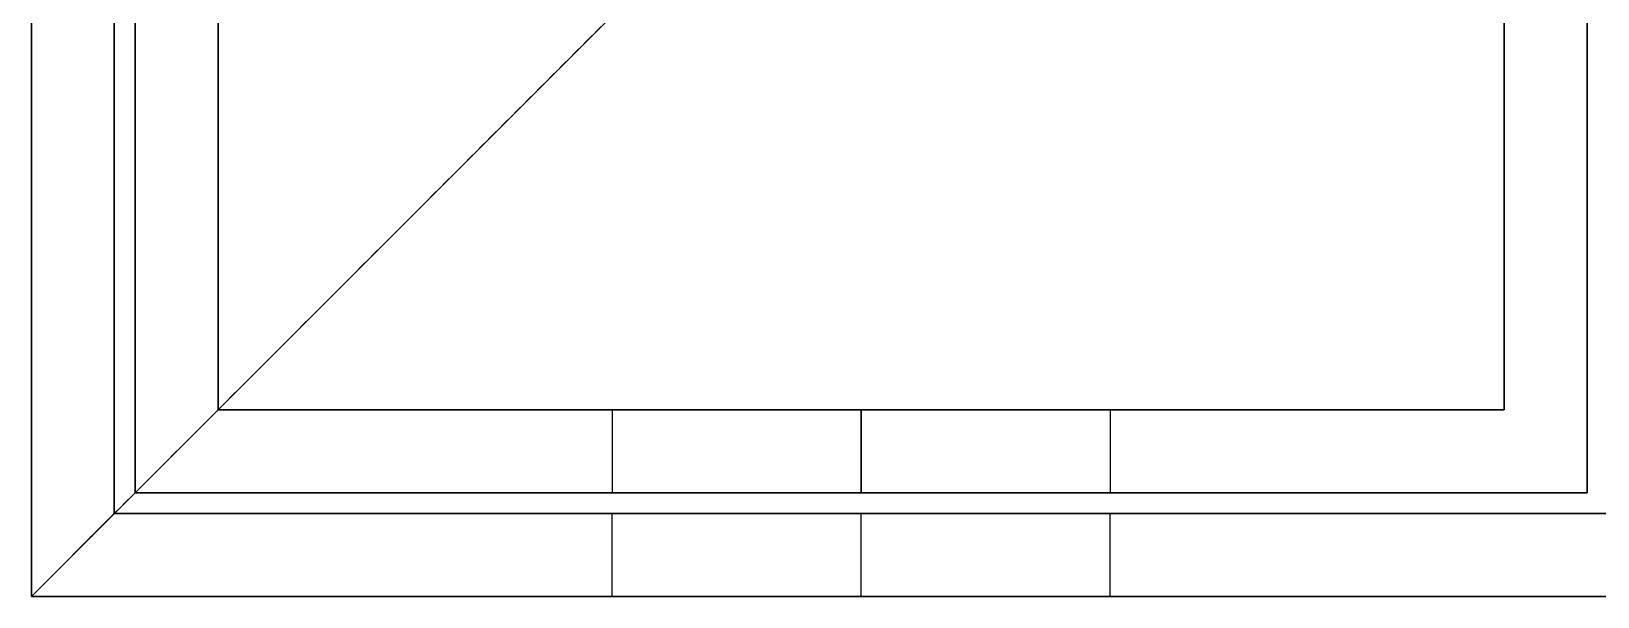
# Model space of a CAD drawing. Header units: millimetres. Extents: x -6529 to 809, y -8611 to 207.
# Drawn here: x -506.97 to -469.22, y -1108.63 to -1095.01 of the extents above; entities that cross this region are included whole.
import ezdxf

# ---------------------------------------------------------------- set-up
doc = ezdxf.new("R2010")
doc.units = ezdxf.units.MM
doc.header["$MEASUREMENT"] = 0
doc.layers.add('staal', color=5, linetype='Continuous', true_color=0x0000ff)

msp = doc.modelspace()

# ---------------------------------------------------------------- linework, layer by layer
at = {"layer": 'staal'}
for p, q in [((-506.974, -1108.633), (-466.974, -1068.633)), ((-506.974, -1108.633), (-466.974, -1068.633)), ((-466.974, -1068.633), (-506.974, -1108.633, 40)), ((-506.974, -1108.633, 676), (-466.974, -1068.633, 676)), ((-492.974, -1104.133, 95.5), (-492.974, -1106.133, 95.5)), ((-492.974, -1104.133, 170.5), (-492.974, -1106.133, 170.5)), ((-492.974, -1104.133, 545.5), (-492.974, -1106.133, 545.5)), ((-492.974, -1104.133, 620.5), (-492.974, -1106.133, 620.5)), ((-492.974, -1104.133, 846.5), (-492.974, -1106.133, 846.5)), ((-492.974, -1104.133, 771.5), (-492.974, -1106.133, 771.5)), ((-486.974, -1106.133, 40), (-486.974, -1104.133, 40)), ((-486.974, -1106.133, 208), (-486.974, -1104.133, 208)), ((-486.974, -1104.133, 101.5), (-486.974, -1106.133, 101.5)), ((-486.974, -1104.133, 89.5), (-486.974, -1106.133, 89.5)), ((-486.974, -1104.133, 176.5), (-486.974, -1106.133, 176.5)), ((-486.974, -1104.133, 164.5), (-486.974, -1106.133, 164.5)), ((-486.974, -1106.133, 676), (-486.974, -1104.133, 676)), ((-486.974, -1106.133, 508), (-486.974, -1104.133, 508)), ((-486.974, -1104.133, 539.5), (-486.974, -1106.133, 539.5)), ((-486.974, -1104.133, 551.5), (-486.974, -1106.133, 551.5)), ((-486.974, -1104.133, 614.5), (-486.974, -1106.133, 614.5)), ((-486.974, -1104.133, 626.5), (-486.974, -1106.133, 626.5)), ((-486.974, -1106.133, 716), (-486.974, -1104.133, 716)), ((-486.974, -1106.133, 884), (-486.974, -1104.133, 884)), ((-486.974, -1104.133, 852.5), (-486.974, -1106.133, 852.5)), ((-486.974, -1104.133, 840.5), (-486.974, -1106.133, 840.5)), ((-486.974, -1104.133, 777.5), (-486.974, -1106.133, 777.5)), ((-486.974, -1104.133, 765.5), (-486.974, -1106.133, 765.5)), ((-480.974, -1104.133, 95.5), (-480.974, -1106.133, 95.5)), ((-480.974, -1104.133, 170.5), (-480.974, -1106.133, 170.5)), ((-480.974, -1104.133, 545.5), (-480.974, -1106.133, 545.5)), ((-480.974, -1104.133, 620.5), (-480.974, -1106.133, 620.5)), ((-480.974, -1104.133, 846.5), (-480.974, -1106.133, 846.5)), ((-480.974, -1104.133, 771.5), (-480.974, -1106.133, 771.5)), ((-504.974, -1106.633, 25), (-506.974, -1108.633, 25)), ((-504.974, -1106.633, 25), (-506.974, -1108.633, 25)), ((-504.974, -1106.633, 701), (-506.974, -1108.633, 701)), ((-492.974, -1108.633, 545.5), (-492.974, -1106.633, 545.5)), ((-492.974, -1108.633, 620.5), (-492.974, -1106.633, 620.5)), ((-492.974, -1108.633, 395.5), (-492.974, -1106.633, 395.5)), ((-492.974, -1108.633, 470.5), (-492.974, -1106.633, 470.5)), ((-492.974, -1108.633, 245.5), (-492.974, -1106.633, 245.5)), ((-492.974, -1108.633, 320.5), (-492.974, -1106.633, 320.5)), ((-492.974, -1108.633, 170.5), (-492.974, -1106.633, 170.5)), ((-492.974, -1108.633, 95.5), (-492.974, -1106.633, 95.5)), ((-486.974, -1108.633, 40), (-486.974, -1106.633, 40)), ((-486.974, -1108.633, 551.5), (-486.974, -1106.633, 551.5)), ((-486.974, -1108.633, 539.5), (-486.974, -1106.633, 539.5)), ((-486.974, -1108.633, 626.5), (-486.974, -1106.633, 626.5)), ((-486.974, -1108.633, 614.5), (-486.974, -1106.633, 614.5)), ((-486.974, -1108.633, 401.5), (-486.974, -1106.633, 401.5)), ((-486.974, -1108.633, 389.5), (-486.974, -1106.633, 389.5)), ((-486.974, -1108.633, 476.5), (-486.974, -1106.633, 476.5)), ((-486.974, -1108.633, 464.5), (-486.974, -1106.633, 464.5)), ((-486.974, -1108.633, 251.5), (-486.974, -1106.633, 251.5)), ((-486.974, -1108.633, 239.5), (-486.974, -1106.633, 239.5)), ((-486.974, -1108.633, 326.5), (-486.974, -1106.633, 326.5)), ((-486.974, -1108.633, 314.5), (-486.974, -1106.633, 314.5)), ((-486.974, -1108.633, 176.5), (-486.974, -1106.633, 176.5)), ((-486.974, -1108.633, 164.5), (-486.974, -1106.633, 164.5)), ((-486.974, -1108.633, 101.5), (-486.974, -1106.633, 101.5)), ((-486.974, -1108.633, 89.5), (-486.974, -1106.633, 89.5)), ((-480.974, -1108.633, 545.5), (-480.974, -1106.633, 545.5)), ((-480.974, -1108.633, 620.5), (-480.974, -1106.633, 620.5)), ((-480.974, -1108.633, 395.5), (-480.974, -1106.633, 395.5)), ((-480.974, -1108.633, 470.5), (-480.974, -1106.633, 470.5)), ((-480.974, -1108.633, 245.5), (-480.974, -1106.633, 245.5)), ((-480.974, -1108.633, 320.5), (-480.974, -1106.633, 320.5)), ((-480.974, -1108.633, 170.5), (-480.974, -1106.633, 170.5)), ((-480.974, -1108.633, 95.5), (-480.974, -1106.633, 95.5))]:
    msp.add_line(p, q, dxfattribs=at)
msp.add_lwpolyline([(-506.974, 207.367), (809.026, 207.367), (809.026, -1108.633), (-506.974, -1108.633)], close=True, dxfattribs=at)
for points in [[(-506.974, 207.367), (-506.974, -450.633), (-506.974, -1108.633)], [(-506.974, 207.367, 40), (-506.974, -450.633, 40), (-506.974, -1108.633, 40)], [(-506.974, 207.367, 676), (-506.974, -450.633, 676), (-506.974, -1108.633, 676)], [(-506.974, 207.367, 716), (-506.974, -450.633, 716), (-506.974, -1108.633, 716)], [(-504.974, 205.367, 38), (-504.974, -450.633, 38), (-504.974, -1106.633, 38)], [(-504.974, 205.367, 2), (-504.974, -450.633, 2), (-504.974, -1106.633, 2)], [(-504.974, 205.367, 714), (-504.974, -450.633, 714), (-504.974, -1106.633, 714)], [(-504.974, 205.367, 678), (-504.974, -450.633, 678), (-504.974, -1106.633, 678)], [(-506.974, -1019.133, 20), (-506.974, -1063.883, 20), (-506.974, -1108.633, 20)], [(-506.974, -1019.133, 696), (-506.974, -1063.883, 696), (-506.974, -1108.633, 696)], [(-504.974, -1019.133, 20), (-504.974, -1062.883, 20), (-504.974, -1106.633, 20)], [(-504.974, -1019.133, 696), (-504.974, -1062.883, 696), (-504.974, -1106.633, 696)], [(-506.974, -1108.633, 40), (-486.974, -1088.633, 40), (-466.974, -1068.633, 40)], [(-506.974, -1108.633, 40), (-486.974, -1088.633, 40), (-466.974, -1068.633, 40)], [(-506.974, -1108.633, 676), (-486.974, -1088.633, 676), (-466.974, -1068.633, 676)], [(-466.974, -1068.633, 716), (-486.974, -1088.633, 716), (-506.974, -1108.633, 716)], [(-506.974, -1108.633, 716), (-486.974, -1088.633, 716), (-466.974, -1068.633, 716)], [(-506.974, -1068.633, 40), (-506.974, -1088.633, 40), (-506.974, -1108.633, 40)], [(-506.974, -1068.633, 676), (-506.974, -1088.633, 676), (-506.974, -1108.633, 676)], [(-506.974, -1068.633, 658), (-506.974, -1088.633, 658), (-506.974, -1108.633, 658)], [(-468.974, -1070.633, 38), (-486.974, -1088.633, 38), (-504.974, -1106.633, 38)], [(-504.974, -1106.633, 2), (-486.974, -1088.633, 2), (-468.974, -1070.633, 2)], [(-468.974, -1070.633, 38), (-486.974, -1088.633, 38), (-504.974, -1106.633, 38)], [(-504.974, -1106.633, 2), (-486.974, -1088.633, 2), (-468.974, -1070.633, 2)], [(-504.974, -1106.633, 714), (-486.974, -1088.633, 714), (-468.974, -1070.633, 714)], [(-468.974, -1070.633, 678), (-486.974, -1088.633, 678), (-504.974, -1106.633, 678)], [(-468.974, -1070.633, 714), (-486.974, -1088.633, 714), (-504.974, -1106.633, 714)], [(-504.974, -1106.633, 678), (-486.974, -1088.633, 678), (-468.974, -1070.633, 678)], [(-504.974, -1106.633, 40), (-504.974, -1088.633, 40), (-504.974, -1070.633, 40)], [(-504.974, -1106.633, 676), (-504.974, -1088.633, 676), (-504.974, -1070.633, 676)], [(-504.974, -1106.633, 658), (-504.974, -1088.633, 658), (-504.974, -1070.633, 658)], [(-504.474, -1071.133, 40), (-504.474, -1088.633, 40), (-504.474, -1106.133, 40)], [(-504.474, -1071.133, 208), (-504.474, -1088.633, 208), (-504.474, -1106.133, 208)], [(-504.474, -1071.133, 124), (-504.474, -1088.633, 124), (-504.474, -1106.133, 124)], [(-504.474, -1106.133, 676), (-504.474, -1088.633, 676), (-504.474, -1071.133, 676)], [(-504.474, -1106.133, 508), (-504.474, -1088.633, 508), (-504.474, -1071.133, 508)], [(-504.474, -1106.133, 592), (-504.474, -1088.633, 592), (-504.474, -1071.133, 592)], [(-504.474, -1106.133, 716), (-504.474, -1088.633, 716), (-504.474, -1071.133, 716)], [(-504.474, -1106.133, 884), (-504.474, -1088.633, 884), (-504.474, -1071.133, 884)], [(-504.474, -1106.133, 800), (-504.474, -1088.633, 800), (-504.474, -1071.133, 800)], [(-469.474, -1106.133, 40), (-469.474, -1088.633, 40), (-469.474, -1071.133, 40)], [(-469.474, -1106.133, 208), (-469.474, -1088.633, 208), (-469.474, -1071.133, 208)], [(-469.474, -1106.133, 124), (-469.474, -1088.633, 124), (-469.474, -1071.133, 124)], [(-469.474, -1071.133, 676), (-469.474, -1088.633, 676), (-469.474, -1106.133, 676)], [(-469.474, -1071.133, 508), (-469.474, -1088.633, 508), (-469.474, -1106.133, 508)], [(-469.474, -1071.133, 592), (-469.474, -1088.633, 592), (-469.474, -1106.133, 592)], [(-469.474, -1071.133, 716), (-469.474, -1088.633, 716), (-469.474, -1106.133, 716)], [(-469.474, -1071.133, 884), (-469.474, -1088.633, 884), (-469.474, -1106.133, 884)], [(-469.474, -1071.133, 800), (-469.474, -1088.633, 800), (-469.474, -1106.133, 800)], [(-502.474, -1104.133, 40), (-502.474, -1088.633, 40), (-502.474, -1073.133, 40)], [(-502.474, -1104.133, 208), (-502.474, -1088.633, 208), (-502.474, -1073.133, 208)], [(-502.474, -1104.133, 124), (-502.474, -1088.633, 124), (-502.474, -1073.133, 124)], [(-502.474, -1073.133, 676), (-502.474, -1088.633, 676), (-502.474, -1104.133, 676)], [(-502.474, -1073.133, 508), (-502.474, -1088.633, 508), (-502.474, -1104.133, 508)], [(-502.474, -1073.133, 592), (-502.474, -1088.633, 592), (-502.474, -1104.133, 592)], [(-502.474, -1073.133, 716), (-502.474, -1088.633, 716), (-502.474, -1104.133, 716)], [(-502.474, -1073.133, 884), (-502.474, -1088.633, 884), (-502.474, -1104.133, 884)], [(-502.474, -1073.133, 800), (-502.474, -1088.633, 800), (-502.474, -1104.133, 800)], [(-471.474, -1073.133, 40), (-471.474, -1088.633, 40), (-471.474, -1104.133, 40)], [(-471.474, -1073.133, 208), (-471.474, -1088.633, 208), (-471.474, -1104.133, 208)], [(-471.474, -1073.133, 124), (-471.474, -1088.633, 124), (-471.474, -1104.133, 124)], [(-471.474, -1104.133, 676), (-471.474, -1088.633, 676), (-471.474, -1073.133, 676)], [(-471.474, -1104.133, 508), (-471.474, -1088.633, 508), (-471.474, -1073.133, 508)], [(-471.474, -1104.133, 592), (-471.474, -1088.633, 592), (-471.474, -1073.133, 592)], [(-471.474, -1104.133, 716), (-471.474, -1088.633, 716), (-471.474, -1073.133, 716)], [(-471.474, -1104.133, 884), (-471.474, -1088.633, 884), (-471.474, -1073.133, 884)], [(-471.474, -1104.133, 800), (-471.474, -1088.633, 800), (-471.474, -1073.133, 800)], [(-502.474, -1104.133, 40), (-502.474, -1104.133, 124), (-502.474, -1104.133, 208)], [(-471.474, -1104.133, 40), (-486.974, -1104.133, 40), (-502.474, -1104.133, 40)], [(-471.474, -1104.133, 208), (-486.974, -1104.133, 208), (-502.474, -1104.133, 208)], [(-471.474, -1104.133, 124), (-486.974, -1104.133, 124), (-502.474, -1104.133, 124)], [(-502.474, -1104.133, 676), (-502.474, -1104.133, 592), (-502.474, -1104.133, 508)], [(-502.474, -1104.133, 676), (-486.974, -1104.133, 676), (-471.474, -1104.133, 676)], [(-502.474, -1104.133, 508), (-486.974, -1104.133, 508), (-471.474, -1104.133, 508)], [(-502.474, -1104.133, 592), (-486.974, -1104.133, 592), (-471.474, -1104.133, 592)], [(-502.474, -1104.133, 716), (-502.474, -1104.133, 800), (-502.474, -1104.133, 884)], [(-502.474, -1104.133, 716), (-486.974, -1104.133, 716), (-471.474, -1104.133, 716)], [(-502.474, -1104.133, 884), (-486.974, -1104.133, 884), (-471.474, -1104.133, 884)], [(-502.474, -1104.133, 800), (-486.974, -1104.133, 800), (-471.474, -1104.133, 800)], [(-486.974, -1104.133, 40), (-486.974, -1104.133, 64.75), (-486.974, -1104.133, 89.5)], [(-486.974, -1104.133, 101.5), (-486.974, -1104.133, 133), (-486.974, -1104.133, 164.5)], [(-486.974, -1104.133, 176.5), (-486.974, -1104.133, 192.25), (-486.974, -1104.133, 208)], [(-486.974, -1104.133, 676), (-486.974, -1104.133, 651.25), (-486.974, -1104.133, 626.5)], [(-486.974, -1104.133, 614.5), (-486.974, -1104.133, 583), (-486.974, -1104.133, 551.5)], [(-486.974, -1104.133, 539.5), (-486.974, -1104.133, 523.75), (-486.974, -1104.133, 508)], [(-486.974, -1104.133, 716), (-486.974, -1104.133, 740.75), (-486.974, -1104.133, 765.5)], [(-486.974, -1104.133, 777.5), (-486.974, -1104.133, 809), (-486.974, -1104.133, 840.5)], [(-486.974, -1104.133, 852.5), (-486.974, -1104.133, 868.25), (-486.974, -1104.133, 884)], [(-471.474, -1104.133, 40), (-471.474, -1104.133, 124), (-471.474, -1104.133, 208)], [(-471.474, -1104.133, 676), (-471.474, -1104.133, 592), (-471.474, -1104.133, 508)], [(-471.474, -1104.133, 716), (-471.474, -1104.133, 800), (-471.474, -1104.133, 884)], [(-504.474, -1106.133, 40), (-486.974, -1106.133, 40), (-469.474, -1106.133, 40)], [(-504.474, -1106.133, 208), (-486.974, -1106.133, 208), (-469.474, -1106.133, 208)], [(-504.474, -1106.133, 40), (-504.474, -1106.133, 124), (-504.474, -1106.133, 208)], [(-504.474, -1106.133, 124), (-486.974, -1106.133, 124), (-469.474, -1106.133, 124)], [(-469.474, -1106.133, 676), (-486.974, -1106.133, 676), (-504.474, -1106.133, 676)], [(-504.474, -1106.133, 676), (-504.474, -1106.133, 592), (-504.474, -1106.133, 508)], [(-469.474, -1106.133, 508), (-486.974, -1106.133, 508), (-504.474, -1106.133, 508)], [(-469.474, -1106.133, 592), (-486.974, -1106.133, 592), (-504.474, -1106.133, 592)], [(-469.474, -1106.133, 716), (-486.974, -1106.133, 716), (-504.474, -1106.133, 716)], [(-504.474, -1106.133, 716), (-504.474, -1106.133, 800), (-504.474, -1106.133, 884)], [(-469.474, -1106.133, 884), (-486.974, -1106.133, 884), (-504.474, -1106.133, 884)], [(-469.474, -1106.133, 800), (-486.974, -1106.133, 800), (-504.474, -1106.133, 800)], [(-486.974, -1106.133, 40), (-486.974, -1106.133, 64.75), (-486.974, -1106.133, 89.5)], [(-486.974, -1106.133, 101.5), (-486.974, -1106.133, 133), (-486.974, -1106.133, 164.5)], [(-486.974, -1106.133, 176.5), (-486.974, -1106.133, 192.25), (-486.974, -1106.133, 208)], [(-486.974, -1106.133, 676), (-486.974, -1106.133, 651.25), (-486.974, -1106.133, 626.5)], [(-486.974, -1106.133, 614.5), (-486.974, -1106.133, 583), (-486.974, -1106.133, 551.5)], [(-486.974, -1106.133, 539.5), (-486.974, -1106.133, 523.75), (-486.974, -1106.133, 508)], [(-486.974, -1106.133, 716), (-486.974, -1106.133, 740.75), (-486.974, -1106.133, 765.5)], [(-486.974, -1106.133, 777.5), (-486.974, -1106.133, 809), (-486.974, -1106.133, 840.5)], [(-486.974, -1106.133, 852.5), (-486.974, -1106.133, 868.25), (-486.974, -1106.133, 884)], [(-469.474, -1106.133, 40), (-469.474, -1106.133, 124), (-469.474, -1106.133, 208)], [(-469.474, -1106.133, 676), (-469.474, -1106.133, 592), (-469.474, -1106.133, 508)], [(-469.474, -1106.133, 716), (-469.474, -1106.133, 800), (-469.474, -1106.133, 884)], [(-506.974, -1108.633, 701), (-505.974, -1107.633, 701), (-504.974, -1106.633, 701)], [(-504.974, -1106.633, 38), (-504.974, -1106.633, 20), (-504.974, -1106.633, 2)], [(-504.974, -1106.633, 38), (-504.974, -1106.633, 20), (-504.974, -1106.633, 2)], [(807.026, -1106.633, 38), (151.026, -1106.633, 38), (-504.974, -1106.633, 38)], [(807.026, -1106.633, 2), (151.026, -1106.633, 2), (-504.974, -1106.633, 2)], [(-417.474, -1106.633, 20), (-461.224, -1106.633, 20), (-504.974, -1106.633, 20)], [(-504.974, -1106.633, 678), (-504.974, -1106.633, 696), (-504.974, -1106.633, 714)], [(-504.974, -1106.633, 714), (151.026, -1106.633, 714), (807.026, -1106.633, 714)], [(-504.974, -1106.633, 678), (151.026, -1106.633, 678), (807.026, -1106.633, 678)], [(-504.974, -1106.633, 696), (-461.224, -1106.633, 696), (-417.474, -1106.633, 696)], [(-504.974, -1106.633, 714), (-504.974, -1106.633, 696), (-504.974, -1106.633, 678)], [(-504.974, -1106.633, 40), (-504.974, -1106.633, 358), (-504.974, -1106.633, 676)], [(-468.974, -1106.633, 40), (-486.974, -1106.633, 40), (-504.974, -1106.633, 40)], [(-468.974, -1106.633, 676), (-486.974, -1106.633, 676), (-504.974, -1106.633, 676)], [(-468.974, -1106.633, 658), (-486.974, -1106.633, 658), (-504.974, -1106.633, 658)], [(-486.974, -1106.633, 40), (-486.974, -1106.633, 64.75), (-486.974, -1106.633, 89.5)], [(-486.974, -1106.633, 101.5), (-486.974, -1106.633, 133), (-486.974, -1106.633, 164.5)], [(-486.974, -1106.633, 176.5), (-486.974, -1106.633, 208), (-486.974, -1106.633, 239.5)], [(-486.974, -1106.633, 251.5), (-486.974, -1106.633, 283), (-486.974, -1106.633, 314.5)], [(-486.974, -1106.633, 326.5), (-486.974, -1106.633, 358), (-486.974, -1106.633, 389.5)], [(-486.974, -1106.633, 401.5), (-486.974, -1106.633, 433), (-486.974, -1106.633, 464.5)], [(-486.974, -1106.633, 476.5), (-486.974, -1106.633, 508), (-486.974, -1106.633, 539.5)], [(-486.974, -1106.633, 551.5), (-486.974, -1106.633, 583), (-486.974, -1106.633, 614.5)], [(-486.974, -1106.633, 626.5), (-486.974, -1106.633, 651.25), (-486.974, -1106.633, 676)], [(-506.974, -1108.633), (-506.974, -1108.633, 20), (-506.974, -1108.633, 40)], [(809.026, -1108.633), (151.026, -1108.633), (-506.974, -1108.633)], [(809.026, -1108.633, 40), (151.026, -1108.633, 40), (-506.974, -1108.633, 40)], [(-506.974, -1108.633), (-506.974, -1108.633, 20), (-506.974, -1108.633, 40)], [(-417.474, -1108.633, 20), (-462.224, -1108.633, 20), (-506.974, -1108.633, 20)], [(-506.974, -1108.633, 676), (151.026, -1108.633, 676), (809.026, -1108.633, 676)], [(-506.974, -1108.633, 716), (151.026, -1108.633, 716), (809.026, -1108.633, 716)], [(-506.974, -1108.633, 676), (-506.974, -1108.633, 696), (-506.974, -1108.633, 716)], [(-506.974, -1108.633, 696), (-462.224, -1108.633, 696), (-417.474, -1108.633, 696)], [(-506.974, -1108.633, 676), (-506.974, -1108.633, 696), (-506.974, -1108.633, 716)], [(-506.974, -1108.633, 40), (-486.974, -1108.633, 40), (-466.974, -1108.633, 40)], [(-506.974, -1108.633, 40), (-506.974, -1108.633, 358), (-506.974, -1108.633, 676)], [(-506.974, -1108.633, 676), (-486.974, -1108.633, 676), (-466.974, -1108.633, 676)], [(-506.974, -1108.633, 658), (-486.974, -1108.633, 658), (-466.974, -1108.633, 658)], [(-486.974, -1108.633, 40), (-486.974, -1108.633, 64.75), (-486.974, -1108.633, 89.5)], [(-486.974, -1108.633, 101.5), (-486.974, -1108.633, 133), (-486.974, -1108.633, 164.5)], [(-486.974, -1108.633, 176.5), (-486.974, -1108.633, 208), (-486.974, -1108.633, 239.5)], [(-486.974, -1108.633, 251.5), (-486.974, -1108.633, 283), (-486.974, -1108.633, 314.5)], [(-486.974, -1108.633, 326.5), (-486.974, -1108.633, 358), (-486.974, -1108.633, 389.5)], [(-486.974, -1108.633, 401.5), (-486.974, -1108.633, 433), (-486.974, -1108.633, 464.5)], [(-486.974, -1108.633, 476.5), (-486.974, -1108.633, 508), (-486.974, -1108.633, 539.5)], [(-486.974, -1108.633, 551.5), (-486.974, -1108.633, 583), (-486.974, -1108.633, 614.5)], [(-486.974, -1108.633, 626.5), (-486.974, -1108.633, 651.25), (-486.974, -1108.633, 676)]]:
    msp.add_open_spline(points, degree=2, dxfattribs=at)
for points, weights, knots in [([(-480.974, -1104.133, 95.5), (-480.974, -1104.133, 101.5), (-486.974, -1104.133, 101.5), (-492.974, -1104.133, 101.5), (-492.974, -1104.133, 95.5), (-492.974, -1104.133, 89.5), (-486.974, -1104.133, 89.5), (-480.974, -1104.133, 89.5), (-480.974, -1104.133, 95.5)], [1, 0.707106781187, 1, 0.707106781187, 1, 0.707106781187, 1, 0.707106781187, 1], [0, 0, 0, 7.853982, 7.853982, 15.707963, 15.707963, 23.561945, 23.561945, 31.415927, 31.415927, 31.415927]), ([(-480.974, -1104.133, 170.5), (-480.974, -1104.133, 176.5), (-486.974, -1104.133, 176.5), (-492.974, -1104.133, 176.5), (-492.974, -1104.133, 170.5), (-492.974, -1104.133, 164.5), (-486.974, -1104.133, 164.5), (-480.974, -1104.133, 164.5), (-480.974, -1104.133, 170.5)], [1, 0.707106781187, 1, 0.707106781187, 1, 0.707106781187, 1, 0.707106781187, 1], [0, 0, 0, 7.853982, 7.853982, 15.707963, 15.707963, 23.561945, 23.561945, 31.415927, 31.415927, 31.415927]), ([(-492.974, -1104.133, 545.5), (-492.974, -1104.133, 539.5), (-486.974, -1104.133, 539.5), (-480.974, -1104.133, 539.5), (-480.974, -1104.133, 545.5), (-480.974, -1104.133, 551.5), (-486.974, -1104.133, 551.5), (-492.974, -1104.133, 551.5), (-492.974, -1104.133, 545.5)], [1, 0.707106781187, 1, 0.707106781187, 1, 0.707106781187, 1, 0.707106781187, 1], [0, 0, 0, 7.853982, 7.853982, 15.707963, 15.707963, 23.561945, 23.561945, 31.415927, 31.415927, 31.415927]), ([(-492.974, -1104.133, 620.5), (-492.974, -1104.133, 614.5), (-486.974, -1104.133, 614.5), (-480.974, -1104.133, 614.5), (-480.974, -1104.133, 620.5), (-480.974, -1104.133, 626.5), (-486.974, -1104.133, 626.5), (-492.974, -1104.133, 626.5), (-492.974, -1104.133, 620.5)], [1, 0.707106781187, 1, 0.707106781187, 1, 0.707106781187, 1, 0.707106781187, 1], [0, 0, 0, 7.853982, 7.853982, 15.707963, 15.707963, 23.561945, 23.561945, 31.415927, 31.415927, 31.415927]), ([(-492.974, -1104.133, 846.5), (-492.974, -1104.133, 852.5), (-486.974, -1104.133, 852.5), (-480.974, -1104.133, 852.5), (-480.974, -1104.133, 846.5), (-480.974, -1104.133, 840.5), (-486.974, -1104.133, 840.5), (-492.974, -1104.133, 840.5), (-492.974, -1104.133, 846.5)], [1, 0.707106781187, 1, 0.707106781187, 1, 0.707106781187, 1, 0.707106781187, 1], [0, 0, 0, 7.853982, 7.853982, 15.707963, 15.707963, 23.561945, 23.561945, 31.415927, 31.415927, 31.415927]), ([(-492.974, -1104.133, 771.5), (-492.974, -1104.133, 777.5), (-486.974, -1104.133, 777.5), (-480.974, -1104.133, 777.5), (-480.974, -1104.133, 771.5), (-480.974, -1104.133, 765.5), (-486.974, -1104.133, 765.5), (-492.974, -1104.133, 765.5), (-492.974, -1104.133, 771.5)], [1, 0.707106781187, 1, 0.707106781187, 1, 0.707106781187, 1, 0.707106781187, 1], [0, 0, 0, 7.853982, 7.853982, 15.707963, 15.707963, 23.561945, 23.561945, 31.415927, 31.415927, 31.415927]), ([(-480.974, -1106.133, 95.5), (-480.974, -1106.133, 89.5), (-486.974, -1106.133, 89.5), (-492.974, -1106.133, 89.5), (-492.974, -1106.133, 95.5), (-492.974, -1106.133, 101.5), (-486.974, -1106.133, 101.5), (-480.974, -1106.133, 101.5), (-480.974, -1106.133, 95.5)], [1, 0.707106781187, 1, 0.707106781187, 1, 0.707106781187, 1, 0.707106781187, 1], [-31.415927, -31.415927, -31.415927, -23.561945, -23.561945, -15.707963, -15.707963, -7.853982, -7.853982, 0, 0, 0]), ([(-480.974, -1106.133, 170.5), (-480.974, -1106.133, 164.5), (-486.974, -1106.133, 164.5), (-492.974, -1106.133, 164.5), (-492.974, -1106.133, 170.5), (-492.974, -1106.133, 176.5), (-486.974, -1106.133, 176.5), (-480.974, -1106.133, 176.5), (-480.974, -1106.133, 170.5)], [1, 0.707106781187, 1, 0.707106781187, 1, 0.707106781187, 1, 0.707106781187, 1], [-31.415927, -31.415927, -31.415927, -23.561945, -23.561945, -15.707963, -15.707963, -7.853982, -7.853982, 0, 0, 0]), ([(-492.974, -1106.133, 545.5), (-492.974, -1106.133, 551.5), (-486.974, -1106.133, 551.5), (-480.974, -1106.133, 551.5), (-480.974, -1106.133, 545.5), (-480.974, -1106.133, 539.5), (-486.974, -1106.133, 539.5), (-492.974, -1106.133, 539.5), (-492.974, -1106.133, 545.5)], [1, 0.707106781187, 1, 0.707106781187, 1, 0.707106781187, 1, 0.707106781187, 1], [-31.415927, -31.415927, -31.415927, -23.561945, -23.561945, -15.707963, -15.707963, -7.853982, -7.853982, 0, 0, 0]), ([(-492.974, -1106.133, 620.5), (-492.974, -1106.133, 626.5), (-486.974, -1106.133, 626.5), (-480.974, -1106.133, 626.5), (-480.974, -1106.133, 620.5), (-480.974, -1106.133, 614.5), (-486.974, -1106.133, 614.5), (-492.974, -1106.133, 614.5), (-492.974, -1106.133, 620.5)], [1, 0.707106781187, 1, 0.707106781187, 1, 0.707106781187, 1, 0.707106781187, 1], [-31.415927, -31.415927, -31.415927, -23.561945, -23.561945, -15.707963, -15.707963, -7.853982, -7.853982, 0, 0, 0]), ([(-492.974, -1106.133, 846.5), (-492.974, -1106.133, 840.5), (-486.974, -1106.133, 840.5), (-480.974, -1106.133, 840.5), (-480.974, -1106.133, 846.5), (-480.974, -1106.133, 852.5), (-486.974, -1106.133, 852.5), (-492.974, -1106.133, 852.5), (-492.974, -1106.133, 846.5)], [1, 0.707106781187, 1, 0.707106781187, 1, 0.707106781187, 1, 0.707106781187, 1], [-31.415927, -31.415927, -31.415927, -23.561945, -23.561945, -15.707963, -15.707963, -7.853982, -7.853982, 0, 0, 0]), ([(-492.974, -1106.133, 771.5), (-492.974, -1106.133, 765.5), (-486.974, -1106.133, 765.5), (-480.974, -1106.133, 765.5), (-480.974, -1106.133, 771.5), (-480.974, -1106.133, 777.5), (-486.974, -1106.133, 777.5), (-492.974, -1106.133, 777.5), (-492.974, -1106.133, 771.5)], [1, 0.707106781187, 1, 0.707106781187, 1, 0.707106781187, 1, 0.707106781187, 1], [-31.415927, -31.415927, -31.415927, -23.561945, -23.561945, -15.707963, -15.707963, -7.853982, -7.853982, 0, 0, 0]), ([(-492.974, -1106.633, 545.5), (-492.974, -1106.633, 539.5), (-486.974, -1106.633, 539.5), (-480.974, -1106.633, 539.5), (-480.974, -1106.633, 545.5), (-480.974, -1106.633, 551.5), (-486.974, -1106.633, 551.5), (-492.974, -1106.633, 551.5), (-492.974, -1106.633, 545.5)], [1, 0.707106781187, 1, 0.707106781187, 1, 0.707106781187, 1, 0.707106781187, 1], [-31.415927, -31.415927, -31.415927, -23.561945, -23.561945, -15.707963, -15.707963, -7.853982, -7.853982, 0, 0, 0]), ([(-492.974, -1106.633, 620.5), (-492.974, -1106.633, 614.5), (-486.974, -1106.633, 614.5), (-480.974, -1106.633, 614.5), (-480.974, -1106.633, 620.5), (-480.974, -1106.633, 626.5), (-486.974, -1106.633, 626.5), (-492.974, -1106.633, 626.5), (-492.974, -1106.633, 620.5)], [1, 0.707106781187, 1, 0.707106781187, 1, 0.707106781187, 1, 0.707106781187, 1], [-31.415927, -31.415927, -31.415927, -23.561945, -23.561945, -15.707963, -15.707963, -7.853982, -7.853982, 0, 0, 0]), ([(-492.974, -1106.633, 395.5), (-492.974, -1106.633, 389.5), (-486.974, -1106.633, 389.5), (-480.974, -1106.633, 389.5), (-480.974, -1106.633, 395.5), (-480.974, -1106.633, 401.5), (-486.974, -1106.633, 401.5), (-492.974, -1106.633, 401.5), (-492.974, -1106.633, 395.5)], [1, 0.707106781187, 1, 0.707106781187, 1, 0.707106781187, 1, 0.707106781187, 1], [-31.415927, -31.415927, -31.415927, -23.561945, -23.561945, -15.707963, -15.707963, -7.853982, -7.853982, 0, 0, 0]), ([(-492.974, -1106.633, 470.5), (-492.974, -1106.633, 464.5), (-486.974, -1106.633, 464.5), (-480.974, -1106.633, 464.5), (-480.974, -1106.633, 470.5), (-480.974, -1106.633, 476.5), (-486.974, -1106.633, 476.5), (-492.974, -1106.633, 476.5), (-492.974, -1106.633, 470.5)], [1, 0.707106781187, 1, 0.707106781187, 1, 0.707106781187, 1, 0.707106781187, 1], [-31.415927, -31.415927, -31.415927, -23.561945, -23.561945, -15.707963, -15.707963, -7.853982, -7.853982, 0, 0, 0]), ([(-492.974, -1106.633, 245.5), (-492.974, -1106.633, 239.5), (-486.974, -1106.633, 239.5), (-480.974, -1106.633, 239.5), (-480.974, -1106.633, 245.5), (-480.974, -1106.633, 251.5), (-486.974, -1106.633, 251.5), (-492.974, -1106.633, 251.5), (-492.974, -1106.633, 245.5)], [1, 0.707106781187, 1, 0.707106781187, 1, 0.707106781187, 1, 0.707106781187, 1], [-31.415927, -31.415927, -31.415927, -23.561945, -23.561945, -15.707963, -15.707963, -7.853982, -7.853982, 0, 0, 0]), ([(-492.974, -1106.633, 320.5), (-492.974, -1106.633, 314.5), (-486.974, -1106.633, 314.5), (-480.974, -1106.633, 314.5), (-480.974, -1106.633, 320.5), (-480.974, -1106.633, 326.5), (-486.974, -1106.633, 326.5), (-492.974, -1106.633, 326.5), (-492.974, -1106.633, 320.5)], [1, 0.707106781187, 1, 0.707106781187, 1, 0.707106781187, 1, 0.707106781187, 1], [-31.415927, -31.415927, -31.415927, -23.561945, -23.561945, -15.707963, -15.707963, -7.853982, -7.853982, 0, 0, 0]), ([(-492.974, -1106.633, 170.5), (-492.974, -1106.633, 164.5), (-486.974, -1106.633, 164.5), (-480.974, -1106.633, 164.5), (-480.974, -1106.633, 170.5), (-480.974, -1106.633, 176.5), (-486.974, -1106.633, 176.5), (-492.974, -1106.633, 176.5), (-492.974, -1106.633, 170.5)], [1, 0.707106781187, 1, 0.707106781187, 1, 0.707106781187, 1, 0.707106781187, 1], [-31.415927, -31.415927, -31.415927, -23.561945, -23.561945, -15.707963, -15.707963, -7.853982, -7.853982, 0, 0, 0]), ([(-492.974, -1106.633, 95.5), (-492.974, -1106.633, 89.5), (-486.974, -1106.633, 89.5), (-480.974, -1106.633, 89.5), (-480.974, -1106.633, 95.5), (-480.974, -1106.633, 101.5), (-486.974, -1106.633, 101.5), (-492.974, -1106.633, 101.5), (-492.974, -1106.633, 95.5)], [1, 0.707106781187, 1, 0.707106781187, 1, 0.707106781187, 1, 0.707106781187, 1], [-31.415927, -31.415927, -31.415927, -23.561945, -23.561945, -15.707963, -15.707963, -7.853982, -7.853982, 0, 0, 0]), ([(-492.974, -1108.633, 545.5), (-492.974, -1108.633, 551.5), (-486.974, -1108.633, 551.5), (-480.974, -1108.633, 551.5), (-480.974, -1108.633, 545.5), (-480.974, -1108.633, 539.5), (-486.974, -1108.633, 539.5), (-492.974, -1108.633, 539.5), (-492.974, -1108.633, 545.5)], [1, 0.707106781187, 1, 0.707106781187, 1, 0.707106781187, 1, 0.707106781187, 1], [0, 0, 0, 7.853982, 7.853982, 15.707963, 15.707963, 23.561945, 23.561945, 31.415927, 31.415927, 31.415927]), ([(-492.974, -1108.633, 620.5), (-492.974, -1108.633, 626.5), (-486.974, -1108.633, 626.5), (-480.974, -1108.633, 626.5), (-480.974, -1108.633, 620.5), (-480.974, -1108.633, 614.5), (-486.974, -1108.633, 614.5), (-492.974, -1108.633, 614.5), (-492.974, -1108.633, 620.5)], [1, 0.707106781187, 1, 0.707106781187, 1, 0.707106781187, 1, 0.707106781187, 1], [0, 0, 0, 7.853982, 7.853982, 15.707963, 15.707963, 23.561945, 23.561945, 31.415927, 31.415927, 31.415927]), ([(-492.974, -1108.633, 395.5), (-492.974, -1108.633, 401.5), (-486.974, -1108.633, 401.5), (-480.974, -1108.633, 401.5), (-480.974, -1108.633, 395.5), (-480.974, -1108.633, 389.5), (-486.974, -1108.633, 389.5), (-492.974, -1108.633, 389.5), (-492.974, -1108.633, 395.5)], [0.999999860338, 0.707106851018, 1, 0.707106781187, 1, 0.707106781187, 1, 0.707106781187, 1], [0, 0, 0, 7.85398, 7.85398, 15.707962, 15.707962, 23.561944, 23.561944, 31.415927, 31.415927, 31.415927]), ([(-492.974, -1108.633, 470.5), (-492.974, -1108.633, 476.5), (-486.974, -1108.633, 476.5), (-480.974, -1108.633, 476.5), (-480.974, -1108.633, 470.5), (-480.974, -1108.633, 464.5), (-486.974, -1108.633, 464.5), (-492.974, -1108.633, 464.5), (-492.974, -1108.633, 470.5)], [1, 0.707106781187, 1, 0.707106781187, 1, 0.707106781187, 1, 0.707106781187, 1], [0, 0, 0, 7.853982, 7.853982, 15.707963, 15.707963, 23.561945, 23.561945, 31.415927, 31.415927, 31.415927]), ([(-492.974, -1108.633, 245.5), (-492.974, -1108.633, 251.5), (-486.974, -1108.633, 251.5), (-480.974, -1108.633, 251.5), (-480.974, -1108.633, 245.5), (-480.974, -1108.633, 239.5), (-486.974, -1108.633, 239.5), (-492.974, -1108.633, 239.5), (-492.974, -1108.633, 245.5)], [1, 0.707106781187, 1, 0.707106781187, 1, 0.707106781187, 1, 0.707106781187, 1], [0, 0, 0, 7.853982, 7.853982, 15.707963, 15.707963, 23.561945, 23.561945, 31.415927, 31.415927, 31.415927]), ([(-492.974, -1108.633, 320.5), (-492.974, -1108.633, 326.5), (-486.974, -1108.633, 326.5), (-480.974, -1108.633, 326.5), (-480.974, -1108.633, 320.5), (-480.974, -1108.633, 314.5), (-486.974, -1108.633, 314.5), (-492.974, -1108.633, 314.5), (-492.974, -1108.633, 320.5)], [1, 0.707106781187, 1, 0.707106781187, 1, 0.707106781187, 1, 0.707106781187, 1], [0, 0, 0, 7.853982, 7.853982, 15.707963, 15.707963, 23.561945, 23.561945, 31.415927, 31.415927, 31.415927]), ([(-492.974, -1108.633, 170.5), (-492.974, -1108.633, 176.5), (-486.974, -1108.633, 176.5), (-480.974, -1108.633, 176.5), (-480.974, -1108.633, 170.5), (-480.974, -1108.633, 164.5), (-486.974, -1108.633, 164.5), (-492.974, -1108.633, 164.5), (-492.974, -1108.633, 170.5)], [1, 0.707106781187, 1, 0.707106781187, 1, 0.707106781187, 1, 0.707106781187, 1], [0, 0, 0, 7.853982, 7.853982, 15.707963, 15.707963, 23.561945, 23.561945, 31.415927, 31.415927, 31.415927]), ([(-492.974, -1108.633, 95.5), (-492.974, -1108.633, 101.5), (-486.974, -1108.633, 101.5), (-480.974, -1108.633, 101.5), (-480.974, -1108.633, 95.5), (-480.974, -1108.633, 89.5), (-486.974, -1108.633, 89.5), (-492.974, -1108.633, 89.5), (-492.974, -1108.633, 95.5)], [1, 0.707106781187, 1, 0.707106781187, 1, 0.707106781187, 1, 0.707106781187, 1], [0, 0, 0, 7.853982, 7.853982, 15.707963, 15.707963, 23.561945, 23.561945, 31.415927, 31.415927, 31.415927]), ([(-480.974, -1108.633, 545.5), (-480.974, -1108.633, 539.5), (-486.974, -1108.633, 539.5), (-492.974, -1108.633, 539.5), (-492.974, -1108.633, 545.5)], [1, 0.707106781187, 1, 0.707106781187, 1], [15.707963, 15.707963, 15.707963, 23.561945, 23.561945, 31.415927, 31.415927, 31.415927]), ([(-480.974, -1108.633, 620.5), (-480.974, -1108.633, 614.5), (-486.974, -1108.633, 614.5), (-492.974, -1108.633, 614.5), (-492.974, -1108.633, 620.5)], [1, 0.707106781187, 1, 0.707106781187, 1], [15.707963, 15.707963, 15.707963, 23.561945, 23.561945, 31.415927, 31.415927, 31.415927]), ([(-480.974, -1108.633, 395.5), (-480.974, -1108.633, 389.5), (-486.974, -1108.633, 389.5), (-492.974, -1108.633, 389.5), (-492.974, -1108.633, 395.5)], [1, 0.707106781187, 1, 0.707106781187, 1], [15.707963, 15.707963, 15.707963, 23.561945, 23.561945, 31.415927, 31.415927, 31.415927]), ([(-480.974, -1108.633, 470.5), (-480.974, -1108.633, 464.5), (-486.974, -1108.633, 464.5), (-492.974, -1108.633, 464.5), (-492.974, -1108.633, 470.5)], [1, 0.707106781187, 1, 0.707106781187, 1], [15.707963, 15.707963, 15.707963, 23.561945, 23.561945, 31.415927, 31.415927, 31.415927]), ([(-480.974, -1108.633, 245.5), (-480.974, -1108.633, 239.5), (-486.974, -1108.633, 239.5), (-492.974, -1108.633, 239.5), (-492.974, -1108.633, 245.5)], [1, 0.707106781187, 1, 0.707106781187, 1], [15.707963, 15.707963, 15.707963, 23.561945, 23.561945, 31.415927, 31.415927, 31.415927]), ([(-480.974, -1108.633, 320.5), (-480.974, -1108.633, 314.5), (-486.974, -1108.633, 314.5), (-492.974, -1108.633, 314.5), (-492.974, -1108.633, 320.5)], [1, 0.707106781187, 1, 0.707106781187, 1], [15.707963, 15.707963, 15.707963, 23.561945, 23.561945, 31.415927, 31.415927, 31.415927]), ([(-480.974, -1108.633, 170.5), (-480.974, -1108.633, 164.5), (-486.974, -1108.633, 164.5), (-492.974, -1108.633, 164.5), (-492.974, -1108.633, 170.5)], [1, 0.707106781187, 1, 0.707106781187, 1], [15.707963, 15.707963, 15.707963, 23.561945, 23.561945, 31.415927, 31.415927, 31.415927]), ([(-480.974, -1108.633, 95.5), (-480.974, -1108.633, 89.5), (-486.974, -1108.633, 89.5), (-492.974, -1108.633, 89.5), (-492.974, -1108.633, 95.5)], [1, 0.707106781187, 1, 0.707106781187, 1], [15.707963, 15.707963, 15.707963, 23.561945, 23.561945, 31.415927, 31.415927, 31.415927])]:
    msp.add_rational_spline(points, weights, degree=2, knots=knots, dxfattribs=at)

doc.saveas('drawing.dxf')
